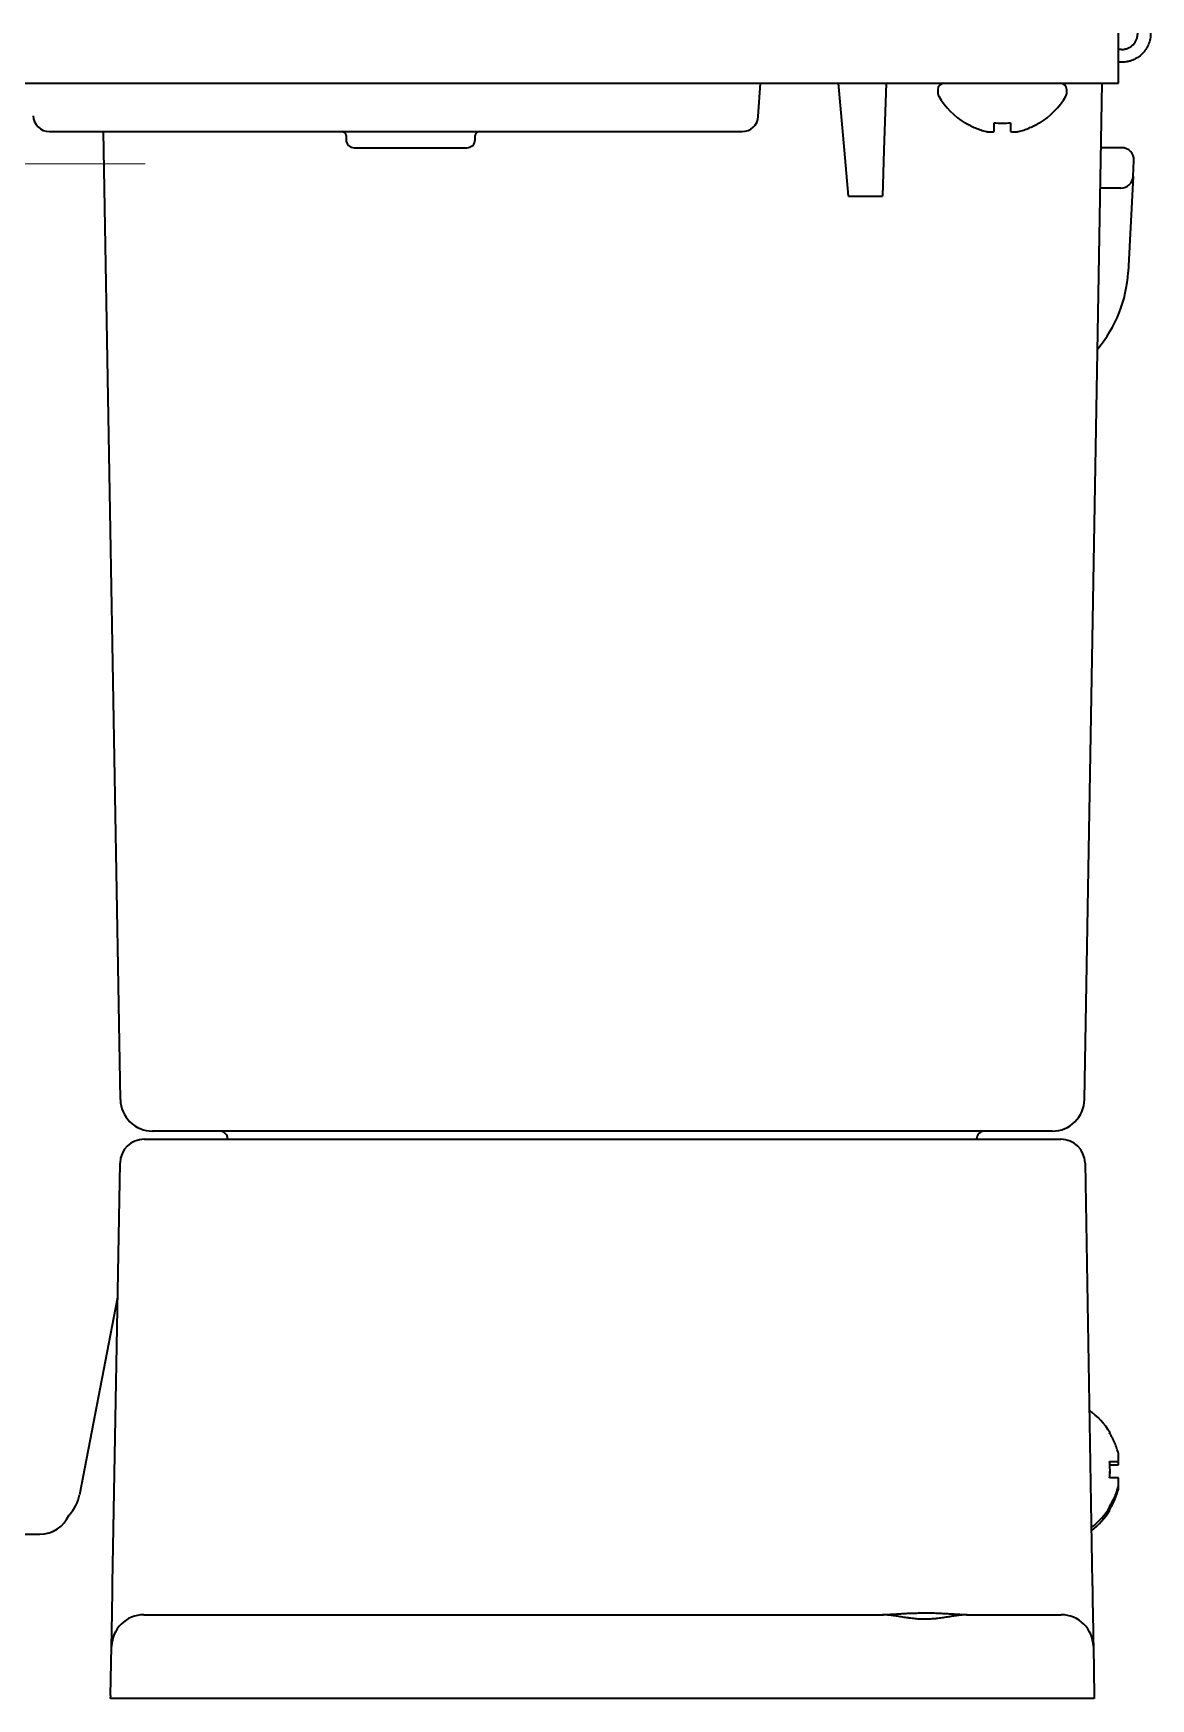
# Model space of a CAD drawing. Extents: x 6327 to 10269, y -393 to 3204.
# Drawn here: x 7018.3 to 7087.6, y 1270.8 to 1374.1 of the extents above; entities that cross this region are included whole.
import ezdxf

# ---------------------------------------------------------------- set-up
doc = ezdxf.new("R2010")
doc.units = 0
doc.header["$LTSCALE"] = 5
doc.layers.get('0').update_dxf_attribs({"linetype": 'CONTINUOUS', "lineweight": 0})
doc.layers.add('1', color=7, linetype='CONTINUOUS', true_color=0xffffff)

msp = doc.modelspace()

# ---------------------------------------------------------------- linework, layer by layer
at = {"color": 3}
msp.add_line((6925.2, 1366.02), (7025.2, 1366.02), dxfattribs=at)
at = {"layer": '1', "color": 7, "linetype": 'Continuous', "lineweight": 35}
for p, q in [((7085.57, 1372.83), (7085.57, 1374.13)), ((7085.77, 1373.13), (7085.57, 1373.13)), ((7085.57, 1371.03), (7085.57, 1372.83)), ((7085.77, 1372.33), (7085.57, 1372.33)), ((6339.57, 1371.03), (7085.57, 1371.03)), ((7063.23, 1368.96), (7063.38, 1371.03)), ((7068.58, 1366.87), (7068.22, 1371.03)), ((7071.17, 1371.03), (7071.03, 1366.87)), ((7083.47, 1307.99), (7084.57, 1371.03)), ((7074.37, 1370.63), (7074.37, 1370.43)), ((7082.37, 1370.43), (7082.37, 1370.63)), ((7019.27, 1368.03), (7020.27, 1368.03)), ((7020.27, 1368.03), (7061.24, 1368.03)), ((7023.67, 1307.99), (7022.63, 1368.03)), ((7037.67, 1367.78), (7037.67, 1367.53)), ((7045.67, 1367.53), (7045.67, 1367.78)), ((7061.24, 1368.03), (7062.24, 1368.03)), ((7076.07, 1368.55), (7076.07, 1368.58)), ((7080.67, 1368.58), (7080.67, 1368.55)), ((7038.17, 1367.03), (7045.17, 1367.03)), ((7068.83, 1364.03), (7068.58, 1366.87)), ((7071.03, 1366.87), (7070.93, 1364.03)), ((7085.78, 1367.03), (7084.5, 1367.03)), ((7086.48, 1365.24), (7086.53, 1366.24)), ((7086.48, 1365.24), (7086.17, 1359.31)), ((7068.83, 1364.03), (7070.93, 1364.03)), ((7085.73, 1364.53), (7084.46, 1364.53)), ((7027.67, 1306.03), (7025.67, 1306.03)), ((7079.47, 1306.03), (7027.67, 1306.03)), ((7081.47, 1306.03), (7079.47, 1306.03)), ((7025.15, 1305.53), (7027.65, 1305.53)), ((7027.65, 1305.53), (7079.5, 1305.53)), ((7030.33, 1305.53), (7030.33, 1305.53)), ((7079.5, 1305.53), (7082, 1305.53)), ((7023.19, 1277.99), (7023.65, 1304.05)), ((7083.5, 1304.05), (7083.95, 1277.99)), ((7023.5, 1295.71), (7023.38, 1295.08)), ((7023.38, 1295.08), (7021.68, 1286.26)), ((7085.02, 1287.33), (7085.05, 1287.33)), ((7021.68, 1286.26), (7021.14, 1283.47)), ((7085.57, 1285.33), (7085.58, 1285.49)), ((7085.05, 1284.83), (7085.05, 1284.93)), ((7085.57, 1283.83), (7085.58, 1283.98)), ((7085.05, 1282.73), (7085.02, 1282.73)), ((7085.05, 1282.53), (7085.02, 1282.53)), ((7014.88, 1281.03), (7018.67, 1281.03)), ((7025.13, 1276.03), (7027.13, 1276.03)), ((7027.13, 1276.03), (7071, 1276.03)), ((7076.15, 1276.03), (7080.02, 1276.03)), ((7080.02, 1276.03), (7082.02, 1276.03)), ((7023.07, 1271.03), (7023.13, 1274.06)), ((7084.02, 1274.06), (7084.07, 1271.03)), ((7023.07, 1270.83), (7023.08, 1271.03)), ((7027.07, 1270.83), (7023.07, 1270.83)), ((7080.07, 1270.83), (7027.07, 1270.83)), ((7084.07, 1270.83), (7080.07, 1270.83)), ((7084.07, 1271.03), (7084.07, 1270.83))]:
    msp.add_line(p, q, dxfattribs=at)
for centre, radius, start, end in [((7074.77, 1370.63), 0.4, 90, 180), ((7081.97, 1370.63), 0.4, 0, 90), ((7074.77, 1370.43), 0.4, 180, 210.3012), ((7078.57, 1372.65), 4.8, 210.3012, 238.6273), ((7078.17, 1372.65), 4.8, 301.3727, 329.6988), ((7081.97, 1370.43), 0.4, 329.6988, 0), ((7019.27, 1369.03), 1, 181, 270), ((7062.24, 1369.03), 1, 270, 356), ((7037.42, 1367.78), 0.25, 0, 90), ((7045.92, 1367.78), 0.25, 90, 180), ((7038.17, 1367.53), 0.5, 180, 270), ((7045.17, 1367.53), 0.5, 270, 0), ((7085.78, 1366.28), 0.75, 357, 90), ((7085.73, 1365.28), 0.75, 270, 357), ((7078.18, 1359.73), 8, 319.7524, 357), ((7025.67, 1308.03), 2, 181, 270), ((7081.47, 1308.03), 2, 270, 359), ((7029.83, 1305.53), 0.5, 1, 90), ((7077.27, 1305.53), 0.5, 90, 180), ((7025.15, 1304.03), 1.5, 90, 179), ((7082, 1304.03), 1.5, 1, 90), ((7080.95, 1284.83), 4.8, 31.3459, 54.1501), ((7081.27, 1285.03), 3.78, 0.0035, 7.6041), ((7081.27, 1285.03), 3.78, 352.3959, 359.9965), ((7081.27, 1284.83), 3.78, 355.4447, 359.9965), ((7018.69, 1283.95), 2.5, 316.6472, 349.0889), ((7080.95, 1285.23), 4.8, 307.7467, 328.6074), ((7080.95, 1285.03), 4.8, 307.7988, 328.6074), ((7025.13, 1274.03), 2, 90, 179), ((7082.02, 1274.03), 2, 1, 90)]:
    msp.add_arc(centre, radius, start, end, dxfattribs=at)
msp.add_ellipse((7018.67, 1283.03), major_axis=(1.41, -1.41), ratio=0.999695, start_param=5.497939, end_param=6.658958, dxfattribs=at)
for points, knots in [([(7087.57, 1374.13), (7087.57, 1374.1), (7087.57, 1374.07), (7087.57, 1374.01), (7087.56, 1373.92), (7087.55, 1373.83), (7087.52, 1373.66), (7087.48, 1373.55), (7087.41, 1373.38), (7087.39, 1373.33), (7087.35, 1373.25), (7087.33, 1373.23), (7087.3, 1373.18), (7087.29, 1373.15), (7087.2, 1373.03), (7087.13, 1372.94), (7086.96, 1372.77), (7086.87, 1372.69), (7086.67, 1372.56), (7086.57, 1372.51), (7086.41, 1372.44), (7086.35, 1372.42), (7086.27, 1372.4), (7086.24, 1372.39), (7086.18, 1372.37), (7086.15, 1372.37), (7086.01, 1372.34), (7085.89, 1372.33), (7085.77, 1372.33)], [0, 0, 0, 0, 0.03125, 0.03125, 0.0625, 0.125, 0.125, 0.25, 0.25, 0.3125, 0.3125, 0.34375, 0.34375, 0.375, 0.375, 0.5, 0.5, 0.625, 0.625, 0.75, 0.75, 0.8125, 0.8125, 0.84375, 0.84375, 0.875, 0.875, 1, 1, 1, 1]), ([(7085.77, 1373.13), (7085.79, 1373.13), (7085.81, 1373.13), (7085.84, 1373.13), (7085.86, 1373.13), (7085.9, 1373.13), (7085.94, 1373.14), (7086.03, 1373.16), (7086.1, 1373.18), (7086.28, 1373.25), (7086.39, 1373.33), (7086.57, 1373.51), (7086.65, 1373.62), (7086.72, 1373.8), (7086.74, 1373.87), (7086.76, 1373.96), (7086.76, 1373.99), (7086.77, 1374.06), (7086.77, 1374.09), (7086.77, 1374.13)], [0, 0, 0, 0, 0.03125, 0.03125, 0.0625, 0.0625, 0.125, 0.125, 0.25, 0.25, 0.5, 0.5, 0.75, 0.75, 0.875, 0.875, 0.9375, 0.9375, 1, 1, 1, 1]), ([(7076.07, 1368.58), (7076.28, 1368.46), (7076.49, 1368.35), (7076.81, 1368.21), (7076.92, 1368.17), (7077.14, 1368.09), (7077.26, 1368.06), (7077.37, 1368.03)], [0, 0, 0, 0, 0.5, 0.5, 0.75, 0.75, 1, 1, 1, 1]), ([(7078.87, 1368.58), (7078.87, 1368.46), (7078.87, 1368.35), (7078.87, 1368.21), (7078.87, 1368.17), (7078.87, 1368.09), (7078.87, 1368.06), (7078.87, 1368.03)], [0, 0, 0, 0, 0.5, 0.5, 0.75, 0.75, 1, 1, 1, 1]), ([(7085.02, 1285.53), (7085.14, 1285.53), (7085.25, 1285.53), (7085.39, 1285.53), (7085.43, 1285.53), (7085.51, 1285.53), (7085.54, 1285.53), (7085.57, 1285.53)], [0, 0, 0, 0, 0.5, 0.5, 0.75, 0.75, 1, 1, 1, 1]), ([(7085.02, 1285.33), (7085.14, 1285.33), (7085.25, 1285.33), (7085.39, 1285.33), (7085.43, 1285.33), (7085.51, 1285.33), (7085.54, 1285.33), (7085.57, 1285.33)], [0, 0, 0, 0, 0.5, 0.5, 0.75, 0.75, 1, 1, 1, 1]), ([(7085.02, 1282.73), (7085.14, 1282.93), (7085.25, 1283.14), (7085.39, 1283.46), (7085.43, 1283.57), (7085.51, 1283.8), (7085.54, 1283.91), (7085.57, 1284.03)], [0, 0, 0, 0, 0.5, 0.5, 0.75, 0.75, 1, 1, 1, 1]), ([(7085.02, 1282.53), (7085.14, 1282.73), (7085.25, 1282.94), (7085.39, 1283.26), (7085.43, 1283.37), (7085.51, 1283.6), (7085.54, 1283.71), (7085.57, 1283.83)], [0, 0, 0, 0, 0.5, 0.5, 0.75, 0.75, 1, 1, 1, 1]), ([(7023.13, 1274.06), (7023.13, 1274.06), (7023.13, 1274.06), (7023.13, 1274.07), (7023.13, 1274.08), (7023.13, 1274.1), (7023.13, 1274.12), (7023.13, 1274.18), (7023.13, 1274.21), (7023.13, 1274.27), (7023.13, 1274.31), (7023.13, 1274.34), (7023.13, 1274.37), (7023.13, 1274.38), (7023.13, 1274.45), (7023.13, 1274.51), (7023.14, 1274.64), (7023.14, 1274.71), (7023.14, 1274.94), (7023.14, 1275.1), (7023.15, 1275.34), (7023.15, 1275.38), (7023.15, 1275.48), (7023.15, 1275.63), (7023.16, 1275.78), (7023.16, 1276.1), (7023.17, 1276.32), (7023.17, 1276.61), (7023.17, 1276.67), (7023.17, 1276.79), (7023.18, 1276.96), (7023.18, 1277.14), (7023.18, 1277.38), (7023.19, 1277.5), (7023.19, 1277.69), (7023.19, 1277.78), (7023.19, 1277.88), (7023.19, 1277.93), (7023.19, 1277.96), (7023.19, 1277.98), (7023.19, 1277.99)], [0, 0, 0, 0, 0.028189, 0.028189, 0.059538, 0.059538, 0.122235, 0.122235, 0.184933, 0.184933, 0.216281, 0.231956, 0.231956, 0.24763, 0.24763, 0.310328, 0.310328, 0.373025, 0.373025, 0.49842, 0.49842, 0.529769, 0.529769, 0.561118, 0.623815, 0.623815, 0.74921, 0.74921, 0.780559, 0.780559, 0.811908, 0.874605, 0.874605, 0.937303, 0.937303, 0.968651, 0.984326, 0.992163, 0.992163, 1, 1, 1, 1]), ([(7083.95, 1277.99), (7083.95, 1277.98), (7083.95, 1277.96), (7083.95, 1277.93), (7083.95, 1277.88), (7083.96, 1277.78), (7083.96, 1277.56), (7083.96, 1277.38), (7083.97, 1277.02), (7083.97, 1276.79), (7083.98, 1276.1), (7083.99, 1275.67), (7084, 1275.28), (7084, 1275.25), (7084, 1275.21), (7084, 1275.18), (7084, 1275.12), (7084, 1274.99), (7084.01, 1274.86), (7084.01, 1274.64), (7084.01, 1274.51), (7084.01, 1274.38), (7084.01, 1274.37), (7084.01, 1274.34), (7084.02, 1274.31), (7084.02, 1274.27), (7084.02, 1274.21), (7084.02, 1274.18), (7084.02, 1274.12), (7084.02, 1274.1), (7084.02, 1274.07), (7084.02, 1274.06), (7084.02, 1274.06)], [0, 0, 0, 0, 0.007828, 0.007828, 0.015656, 0.031311, 0.062622, 0.125245, 0.125245, 0.25049, 0.25049, 0.500979, 0.500979, 0.516635, 0.516635, 0.53229, 0.53229, 0.563602, 0.626224, 0.626224, 0.751469, 0.751469, 0.767124, 0.767124, 0.78278, 0.814091, 0.814091, 0.876714, 0.876714, 0.939336, 0.939336, 1, 1, 1, 1]), ([(7076.2, 1276.03), (7076.1, 1276.03), (7076, 1276.03), (7075.79, 1276.04), (7075.69, 1276.04), (7075.47, 1276.05), (7075.36, 1276.06), (7075.2, 1276.07), (7075.15, 1276.07), (7075.04, 1276.08), (7074.98, 1276.08), (7074.82, 1276.09), (7074.59, 1276.1), (7074.26, 1276.12), (7073.92, 1276.13), (7073.69, 1276.13), (7073.46, 1276.13), (7073.35, 1276.13), (7073.12, 1276.12), (7073.01, 1276.12), (7072.78, 1276.11), (7072.67, 1276.11), (7072.44, 1276.1), (7072.33, 1276.09), (7072.16, 1276.08), (7072.11, 1276.08), (7072, 1276.07), (7071.94, 1276.07), (7071.78, 1276.06), (7071.67, 1276.05), (7071.46, 1276.04), (7071.36, 1276.04), (7071.15, 1276.03), (7071.05, 1276.03), (7070.94, 1276.03)], [0, 0, 0, 0, 0.0625, 0.0625, 0.125, 0.125, 0.1875, 0.1875, 0.21875, 0.21875, 0.25, 0.25, 0.3125, 0.375, 0.4375, 0.5, 0.5, 0.5625, 0.5625, 0.625, 0.625, 0.6875, 0.6875, 0.75, 0.75, 0.78125, 0.78125, 0.8125, 0.8125, 0.875, 0.875, 0.9375, 0.9375, 1, 1, 1, 1]), ([(7076.15, 1276.03), (7076.06, 1276.03), (7075.97, 1276.02), (7075.82, 1276.01), (7075.77, 1276.01), (7075.68, 1275.99), (7075.63, 1275.99), (7075.48, 1275.97), (7075.37, 1275.95), (7075.17, 1275.92), (7075.06, 1275.9), (7074.85, 1275.87), (7074.74, 1275.85), (7074.51, 1275.82), (7074.4, 1275.8), (7074.26, 1275.79), (7074.23, 1275.79), (7074.17, 1275.78), (7074.08, 1275.77), (7073.99, 1275.77), (7073.82, 1275.75), (7073.7, 1275.75), (7073.46, 1275.75), (7073.34, 1275.75), (7073.11, 1275.77), (7072.99, 1275.78), (7072.82, 1275.8), (7072.73, 1275.81), (7072.65, 1275.82), (7072.59, 1275.82), (7072.56, 1275.83), (7072.42, 1275.85), (7072.31, 1275.87), (7072.14, 1275.89), (7072.09, 1275.9), (7071.98, 1275.92), (7071.93, 1275.93), (7071.77, 1275.95), (7071.67, 1275.97), (7071.52, 1275.99), (7071.47, 1275.99), (7071.37, 1276.01), (7071.32, 1276.01), (7071.18, 1276.02), (7071.09, 1276.03), (7071, 1276.03)], [0, 0, 0, 0, 0.0625, 0.0625, 0.09375, 0.09375, 0.125, 0.125, 0.1875, 0.1875, 0.25, 0.25, 0.3125, 0.3125, 0.375, 0.375, 0.390625, 0.390625, 0.40625, 0.4375, 0.4375, 0.5, 0.5, 0.5625, 0.5625, 0.625, 0.625, 0.65625, 0.671875, 0.671875, 0.6875, 0.6875, 0.75, 0.75, 0.78125, 0.78125, 0.8125, 0.8125, 0.875, 0.875, 0.90625, 0.90625, 0.9375, 0.9375, 1, 1, 1, 1])]:
    msp.add_open_spline(points, degree=3, knots=knots, dxfattribs=at)
for points in [[(7077.37, 1368.03), (7077.4, 1368.03), (7077.44, 1368.02), (7077.52, 1368.02), (7077.59, 1368.01), (7077.66, 1368.01), (7077.73, 1368.02), (7077.8, 1368.02), (7077.85, 1368.03), (7077.87, 1368.03)], [(7077.87, 1368.03), (7077.87, 1368.04), (7077.87, 1368.07), (7077.87, 1368.12), (7077.87, 1368.18), (7077.87, 1368.24), (7077.87, 1368.31), (7077.87, 1368.38), (7077.87, 1368.47), (7077.87, 1368.54), (7077.87, 1368.58)], [(7077.87, 1368.58), (7078.04, 1368.56), (7078.37, 1368.54), (7078.71, 1368.56), (7078.87, 1368.58)], [(7078.87, 1368.03), (7078.9, 1368.03), (7078.95, 1368.02), (7079.02, 1368.02), (7079.1, 1368.01), (7079.17, 1368.01), (7079.23, 1368.02), (7079.3, 1368.02), (7079.35, 1368.03), (7079.37, 1368.03)], [(7079.37, 1368.03), (7079.43, 1368.04), (7079.54, 1368.07), (7079.7, 1368.12), (7079.86, 1368.18), (7080.01, 1368.24), (7080.16, 1368.31), (7080.32, 1368.38), (7080.49, 1368.47), (7080.61, 1368.54), (7080.67, 1368.58)], [(7085.57, 1286.03), (7085.55, 1286.08), (7085.53, 1286.19), (7085.47, 1286.35), (7085.42, 1286.51), (7085.36, 1286.66), (7085.29, 1286.82), (7085.22, 1286.97), (7085.13, 1287.14), (7085.06, 1287.26), (7085.02, 1287.33)], [(7085.57, 1285.53), (7085.57, 1285.55), (7085.58, 1285.6), (7085.58, 1285.67), (7085.58, 1285.74), (7085.58, 1285.81), (7085.58, 1285.88), (7085.58, 1285.95), (7085.57, 1286), (7085.57, 1286.03)], [(7085.57, 1284.53), (7085.55, 1284.53), (7085.53, 1284.53), (7085.47, 1284.53), (7085.42, 1284.53), (7085.36, 1284.53), (7085.29, 1284.53), (7085.22, 1284.53), (7085.13, 1284.53), (7085.06, 1284.53), (7085.02, 1284.53)], [(7085.57, 1284.03), (7085.57, 1284.05), (7085.58, 1284.1), (7085.58, 1284.18), (7085.58, 1284.25), (7085.58, 1284.32), (7085.58, 1284.39), (7085.58, 1284.46), (7085.57, 1284.5), (7085.57, 1284.53)]]:
    msp.add_open_spline(points, degree=3, dxfattribs=at)

doc.saveas('drawing.dxf')
